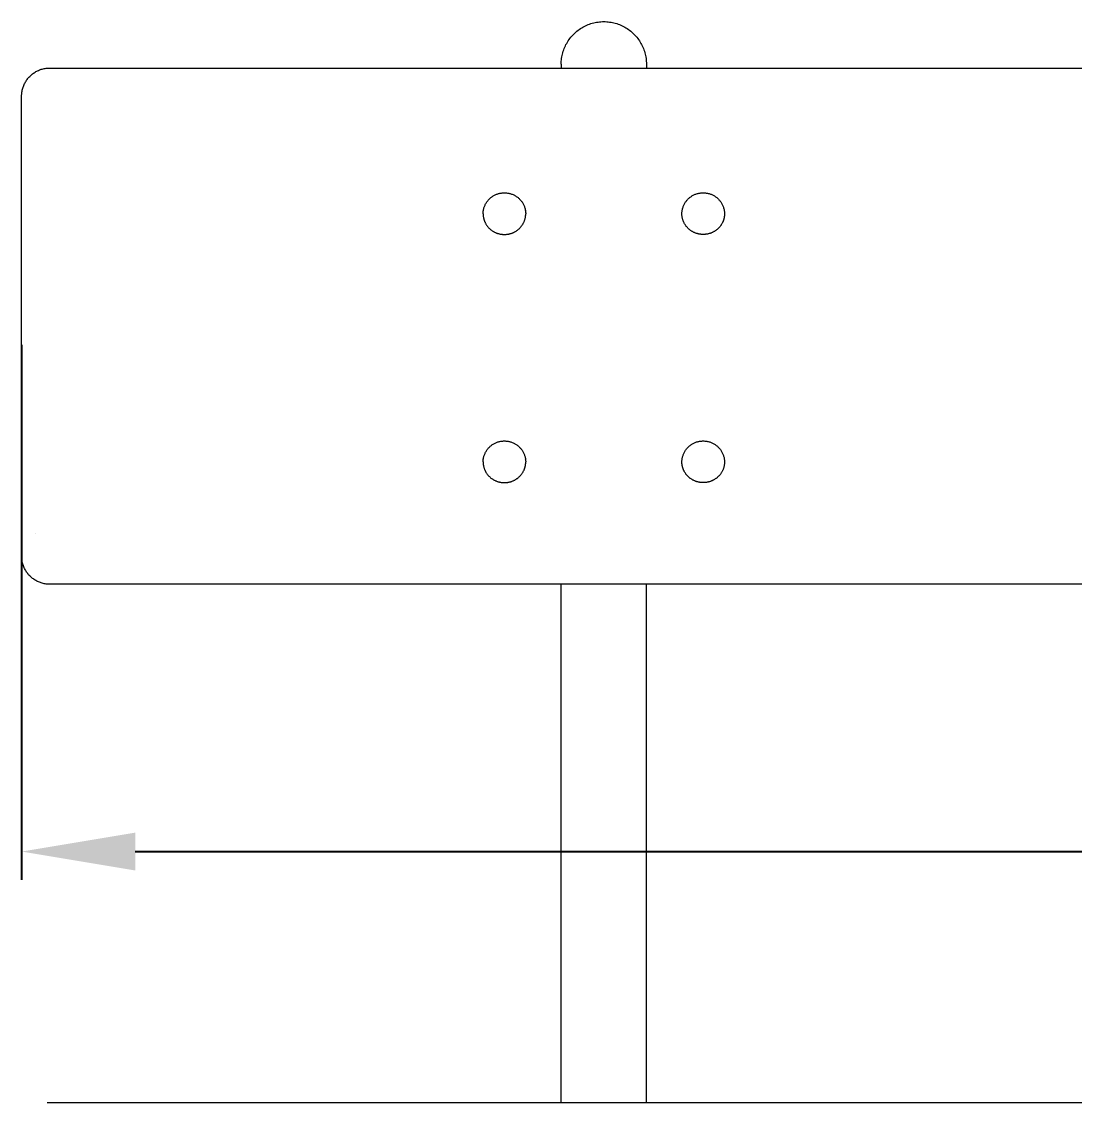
# Model space of a CAD drawing. Header units: millimetres. Extents: x -253 to 4295, y -442 to 2895.
# Drawn here: x -55.2 to 315.5, y 2514.1 to 2894.6 of the extents above; entities that cross this region are included whole.
import ezdxf

# ---------------------------------------------------------------- set-up
doc = ezdxf.new("R2010")
doc.units = ezdxf.units.MM
doc.layers.add('ZANO_R', color=7, linetype='Continuous', lineweight=0)
doc.layers.add('ZANO_W', color=1, linetype='Continuous', lineweight=0)
doc.styles.add('Arial', font='arial.ttf')
doc.styles.get("Standard").update_dxf_attribs({"font": 'ARIALUNI.TTF'})
doc.dimstyles.new('pl i ang', dxfattribs={"dimtxt": 50, "dimasz": 50, "dimexe": 1.25, "dimexo": 0.625, "dimgap": 10, "dimtad": 1, "dimtoh": 1, "dimtxsty": 'Standard', "dimcen": 2.5, "dimclrd": 1, "dimclre": 1, "dimclrt": 1, "dimadec": 0, "dimazin": 0, "dimtfac": 1, "dimtmove": 0, "dimatfit": 3, "dimfxl": 1, "dimarcsym": 1})

# ---------------------------------------------------------------- blocks, each defined once
blk = doc.blocks.new('*D393')
at = {"layer": 'ZANO_W', "color": 1, "lineweight": -2}
for p, q in [((-55.17, 2780.72), (-55.17, 2592.39)), ((1744.83, 2780.72), (1744.83, 2592.39)), ((-15.17, 2602.39), (1704.83, 2602.39))]:
    blk.add_line(p, q, dxfattribs=at)
at = {"layer": 'ZANO_W', "color": 1}
for points in [[(-15.17, 2609.05), (-15.17, 2595.72), (-55.17, 2602.39)], [(1704.83, 2595.72), (1704.83, 2609.05), (1744.83, 2602.39)]]:
    blk.add_solid(points, dxfattribs=at)
at = {"layer": 'ZANO_W', "color": 1, "insert": (844.83, 2632.81), "char_height": 40, "attachment_point": 5, "style": 'Arial'}
blk.add_mtext('1800', dxfattribs=at)

msp = doc.modelspace()

# ---------------------------------------------------------------- linework, layer by layer
at = {"layer": 'ZANO_R'}
for p, q in [((140.77, 2891.51), (141.18, 2891.81)), ((141.18, 2891.81), (141.61, 2892.1)), ((141.61, 2892.1), (142.04, 2892.38)), ((142.04, 2892.38), (142.48, 2892.63)), ((142.48, 2892.63), (142.93, 2892.88)), ((142.93, 2892.88), (143.39, 2893.11)), ((143.39, 2893.11), (143.86, 2893.32)), ((143.86, 2893.32), (144.33, 2893.51)), ((144.33, 2893.51), (144.81, 2893.69)), ((144.81, 2893.69), (145.3, 2893.86)), ((145.3, 2893.86), (145.79, 2894)), ((145.79, 2894), (146.28, 2894.13)), ((146.28, 2894.13), (146.78, 2894.25)), ((146.78, 2894.25), (147.28, 2894.34)), ((147.28, 2894.34), (147.79, 2894.42)), ((147.79, 2894.42), (148.3, 2894.48)), ((148.3, 2894.48), (148.81, 2894.52)), ((148.81, 2894.52), (149.32, 2894.55)), ((149.32, 2894.55), (149.83, 2894.56)), ((149.83, 2894.56), (150.34, 2894.55)), ((150.34, 2894.55), (150.86, 2894.52)), ((150.86, 2894.52), (151.37, 2894.48)), ((151.37, 2894.48), (151.88, 2894.42)), ((151.88, 2894.42), (152.38, 2894.34)), ((152.38, 2894.34), (152.88, 2894.25)), ((152.88, 2894.25), (153.38, 2894.13)), ((153.38, 2894.13), (153.88, 2894)), ((153.88, 2894), (154.37, 2893.86)), ((154.37, 2893.86), (154.86, 2893.69)), ((154.86, 2893.69), (155.34, 2893.51)), ((155.34, 2893.51), (155.81, 2893.32)), ((155.81, 2893.32), (156.28, 2893.11)), ((156.28, 2893.11), (156.73, 2892.88)), ((156.73, 2892.88), (157.18, 2892.63)), ((157.18, 2892.63), (157.63, 2892.38)), ((157.63, 2892.38), (158.06, 2892.1)), ((158.06, 2892.1), (158.48, 2891.81)), ((158.48, 2891.81), (158.9, 2891.51)), ((137.29, 2887.79), (137.58, 2888.21)), ((137.58, 2888.21), (137.88, 2888.62)), ((137.88, 2888.62), (138.2, 2889.03)), ((138.2, 2889.03), (138.53, 2889.42)), ((138.53, 2889.42), (138.87, 2889.8)), ((138.87, 2889.8), (139.23, 2890.17)), ((139.23, 2890.17), (139.59, 2890.52)), ((139.59, 2890.52), (139.97, 2890.87)), ((139.97, 2890.87), (140.37, 2891.2)), ((140.37, 2891.2), (140.77, 2891.51)), ((158.9, 2891.51), (159.3, 2891.2)), ((159.3, 2891.2), (159.69, 2890.87)), ((159.69, 2890.87), (160.07, 2890.52)), ((160.07, 2890.52), (160.44, 2890.17)), ((160.44, 2890.17), (160.8, 2889.8)), ((160.8, 2889.8), (161.14, 2889.42)), ((161.14, 2889.42), (161.47, 2889.03)), ((161.47, 2889.03), (161.78, 2888.62)), ((161.78, 2888.62), (162.09, 2888.21)), ((162.09, 2888.21), (162.38, 2887.79)), ((135.39, 2883.61), (135.54, 2884.1)), ((135.54, 2884.1), (135.7, 2884.58)), ((135.7, 2884.58), (135.88, 2885.06)), ((135.88, 2885.06), (136.07, 2885.54)), ((136.07, 2885.54), (136.29, 2886)), ((136.29, 2886), (136.51, 2886.46)), ((136.51, 2886.46), (136.76, 2886.91)), ((136.76, 2886.91), (137.02, 2887.35)), ((137.02, 2887.35), (137.29, 2887.79)), ((162.38, 2887.79), (162.65, 2887.35)), ((162.65, 2887.35), (162.91, 2886.91)), ((162.91, 2886.91), (163.15, 2886.46)), ((163.15, 2886.46), (163.38, 2886)), ((163.38, 2886), (163.59, 2885.54)), ((163.59, 2885.54), (163.79, 2885.06)), ((163.79, 2885.06), (163.97, 2884.58)), ((163.97, 2884.58), (164.13, 2884.1)), ((164.13, 2884.1), (164.28, 2883.61)), ((134.84, 2880.07), (134.87, 2880.58)), ((134.87, 2880.58), (134.91, 2881.09)), ((134.91, 2881.09), (134.97, 2881.6)), ((134.97, 2881.6), (135.05, 2882.11)), ((135.05, 2882.11), (135.15, 2882.61)), ((135.15, 2882.61), (135.26, 2883.11)), ((135.26, 2883.11), (135.39, 2883.61)), ((164.28, 2883.61), (164.41, 2883.11)), ((164.41, 2883.11), (164.52, 2882.61)), ((164.52, 2882.61), (164.61, 2882.11)), ((164.61, 2882.11), (164.69, 2881.6)), ((164.69, 2881.6), (164.75, 2881.09)), ((164.75, 2881.09), (164.8, 2880.58)), ((164.8, 2880.58), (164.82, 2880.07)), ((-51.29, 2876.17), (-51.02, 2876.38)), ((-51.02, 2876.38), (-50.73, 2876.58)), ((-50.73, 2876.58), (-50.44, 2876.76)), ((-50.44, 2876.76), (-50.14, 2876.94)), ((-50.14, 2876.94), (-49.84, 2877.11)), ((-49.84, 2877.11), (-49.53, 2877.26)), ((-49.53, 2877.26), (-49.21, 2877.4)), ((-49.21, 2877.4), (-48.89, 2877.54)), ((-48.89, 2877.54), (-48.57, 2877.66)), ((-48.57, 2877.66), (-48.24, 2877.77)), ((-48.24, 2877.77), (-47.91, 2877.87)), ((-47.91, 2877.87), (-47.57, 2877.96)), ((-47.57, 2877.96), (-47.23, 2878.03)), ((-47.23, 2878.03), (-46.89, 2878.1)), ((-46.89, 2878.1), (-46.55, 2878.15)), ((-46.55, 2878.15), (-46.21, 2878.19)), ((-46.21, 2878.19), (-45.86, 2878.21)), ((-45.86, 2878.21), (-45.51, 2878.23)), ((-45.51, 2878.23), (-45.17, 2878.23)), ((-45.17, 2878.23), (1734.83, 2878.23)), ((134.83, 2879.56), (134.84, 2880.07)), ((134.83, 2879.56), (134.83, 2879.52)), ((134.83, 2879.56), (134.83, 2879.56)), ((134.83, 2879.52), (134.83, 2879.48)), ((134.83, 2879.48), (134.83, 2878.23)), ((164.82, 2880.07), (164.83, 2879.56)), ((164.83, 2879.56), (164.83, 2879.52)), ((164.83, 2879.56), (164.83, 2879.56)), ((164.83, 2879.52), (164.83, 2879.48)), ((164.83, 2879.48), (164.83, 2878.23)), ((-54.28, 2872.41), (-54.13, 2872.72)), ((-54.13, 2872.72), (-53.97, 2873.03)), ((-53.97, 2873.03), (-53.8, 2873.33)), ((-53.8, 2873.33), (-53.62, 2873.63)), ((-53.62, 2873.63), (-53.43, 2873.92)), ((-53.43, 2873.92), (-53.23, 2874.2)), ((-53.23, 2874.2), (-53.02, 2874.48)), ((-53.02, 2874.48), (-52.8, 2874.74)), ((-52.8, 2874.74), (-52.57, 2875)), ((-52.57, 2875), (-52.33, 2875.25)), ((-52.33, 2875.25), (-52.08, 2875.5)), ((-52.08, 2875.5), (-51.83, 2875.73)), ((-51.83, 2875.73), (-51.57, 2875.96)), ((-51.57, 2875.96), (-51.29, 2876.17)), ((-55.16, 2868.73), (-55.14, 2869.07)), ((-55.14, 2869.07), (-55.11, 2869.42)), ((-55.11, 2869.42), (-55.06, 2869.76)), ((-55.06, 2869.76), (-55, 2870.1)), ((-55, 2870.1), (-54.93, 2870.44)), ((-54.93, 2870.44), (-54.85, 2870.78)), ((-54.85, 2870.78), (-54.76, 2871.11)), ((-54.76, 2871.11), (-54.66, 2871.44)), ((-54.66, 2871.44), (-54.54, 2871.77)), ((-54.54, 2871.77), (-54.42, 2872.09)), ((-54.42, 2872.09), (-54.28, 2872.41)), ((-55.17, 2868.38), (-55.16, 2868.73)), ((-55.17, 2713.06), (-55.17, 2868.38)), ((108.36, 2830.62), (108.5, 2830.84)), ((108.5, 2830.84), (108.64, 2831.06)), ((108.64, 2831.06), (108.79, 2831.27)), ((108.79, 2831.27), (108.95, 2831.48)), ((108.95, 2831.48), (109.11, 2831.68)), ((109.11, 2831.68), (109.28, 2831.87)), ((109.28, 2831.87), (109.46, 2832.06)), ((109.46, 2832.06), (109.65, 2832.24)), ((109.65, 2832.24), (109.84, 2832.42)), ((109.84, 2832.42), (110.04, 2832.59)), ((110.04, 2832.59), (110.24, 2832.75)), ((110.24, 2832.75), (110.45, 2832.9)), ((110.45, 2832.9), (110.66, 2833.05)), ((110.66, 2833.05), (110.88, 2833.19)), ((110.88, 2833.19), (111.11, 2833.32)), ((111.11, 2833.32), (111.33, 2833.45)), ((111.33, 2833.45), (111.57, 2833.56)), ((111.57, 2833.56), (111.8, 2833.67)), ((111.8, 2833.67), (112.04, 2833.77)), ((112.04, 2833.77), (112.28, 2833.86)), ((112.28, 2833.86), (112.53, 2833.94)), ((112.53, 2833.94), (112.78, 2834.02)), ((112.78, 2834.02), (113.03, 2834.08)), ((113.03, 2834.08), (113.28, 2834.14)), ((113.28, 2834.14), (113.54, 2834.19)), ((113.54, 2834.19), (113.8, 2834.22)), ((113.8, 2834.22), (114.05, 2834.25)), ((114.05, 2834.25), (114.31, 2834.27)), ((114.31, 2834.27), (114.57, 2834.29)), ((114.57, 2834.29), (114.83, 2834.29)), ((114.83, 2834.29), (115.09, 2834.29)), ((115.09, 2834.29), (115.35, 2834.27)), ((115.35, 2834.27), (115.61, 2834.25)), ((115.61, 2834.25), (115.87, 2834.22)), ((115.87, 2834.22), (116.13, 2834.19)), ((116.13, 2834.19), (116.38, 2834.14)), ((116.38, 2834.14), (116.63, 2834.08)), ((116.63, 2834.08), (116.89, 2834.02)), ((116.89, 2834.02), (117.13, 2833.94)), ((117.13, 2833.94), (117.38, 2833.86)), ((117.38, 2833.86), (117.62, 2833.77)), ((117.62, 2833.77), (117.86, 2833.67)), ((117.86, 2833.67), (118.1, 2833.56)), ((118.1, 2833.56), (118.33, 2833.45)), ((118.33, 2833.45), (118.56, 2833.32)), ((118.56, 2833.32), (118.78, 2833.19)), ((118.78, 2833.19), (119, 2833.05)), ((119, 2833.05), (119.22, 2832.9)), ((119.22, 2832.9), (119.43, 2832.75)), ((119.43, 2832.75), (119.63, 2832.59)), ((119.63, 2832.59), (119.83, 2832.42)), ((119.83, 2832.42), (120.02, 2832.24)), ((120.02, 2832.24), (120.2, 2832.06)), ((120.2, 2832.06), (120.38, 2831.87)), ((120.38, 2831.87), (120.55, 2831.68)), ((120.55, 2831.68), (120.72, 2831.48)), ((120.72, 2831.48), (120.88, 2831.27)), ((120.88, 2831.27), (121.03, 2831.06)), ((121.03, 2831.06), (121.17, 2830.84)), ((121.17, 2830.84), (121.31, 2830.62)), ((178.36, 2830.62), (178.5, 2830.84)), ((178.5, 2830.84), (178.64, 2831.06)), ((178.64, 2831.06), (178.79, 2831.27)), ((178.79, 2831.27), (178.95, 2831.48)), ((178.95, 2831.48), (179.11, 2831.68)), ((179.11, 2831.68), (179.28, 2831.87)), ((179.28, 2831.87), (179.46, 2832.06)), ((179.46, 2832.06), (179.65, 2832.24)), ((179.65, 2832.24), (179.84, 2832.42)), ((179.84, 2832.42), (180.04, 2832.59)), ((180.04, 2832.59), (180.24, 2832.75)), ((180.24, 2832.75), (180.45, 2832.9)), ((180.45, 2832.9), (180.66, 2833.05)), ((180.66, 2833.05), (180.88, 2833.19)), ((180.88, 2833.19), (181.11, 2833.32)), ((181.11, 2833.32), (181.33, 2833.45)), ((181.33, 2833.45), (181.57, 2833.56)), ((181.57, 2833.56), (181.8, 2833.67)), ((181.8, 2833.67), (182.04, 2833.77)), ((182.04, 2833.77), (182.28, 2833.86)), ((182.28, 2833.86), (182.53, 2833.94)), ((182.53, 2833.94), (182.78, 2834.02)), ((182.78, 2834.02), (183.03, 2834.08)), ((183.03, 2834.08), (183.28, 2834.14)), ((183.28, 2834.14), (183.54, 2834.19)), ((183.54, 2834.19), (183.8, 2834.22)), ((183.8, 2834.22), (184.05, 2834.25)), ((184.05, 2834.25), (184.31, 2834.27)), ((184.31, 2834.27), (184.57, 2834.29)), ((184.57, 2834.29), (184.83, 2834.29)), ((184.83, 2834.29), (185.09, 2834.29)), ((185.09, 2834.29), (185.35, 2834.27)), ((185.35, 2834.27), (185.61, 2834.25)), ((185.61, 2834.25), (185.87, 2834.22)), ((185.87, 2834.22), (186.13, 2834.19)), ((186.13, 2834.19), (186.38, 2834.14)), ((186.38, 2834.14), (186.63, 2834.08)), ((186.63, 2834.08), (186.89, 2834.02)), ((186.89, 2834.02), (187.13, 2833.94)), ((187.13, 2833.94), (187.38, 2833.86)), ((187.38, 2833.86), (187.62, 2833.77)), ((187.62, 2833.77), (187.86, 2833.67)), ((187.86, 2833.67), (188.1, 2833.56)), ((188.1, 2833.56), (188.33, 2833.45)), ((188.33, 2833.45), (188.56, 2833.32)), ((188.56, 2833.32), (188.78, 2833.19)), ((188.78, 2833.19), (189, 2833.05)), ((189, 2833.05), (189.22, 2832.9)), ((189.22, 2832.9), (189.43, 2832.75)), ((189.43, 2832.75), (189.63, 2832.59)), ((189.63, 2832.59), (189.83, 2832.42)), ((189.83, 2832.42), (190.02, 2832.24)), ((190.02, 2832.24), (190.2, 2832.06)), ((190.2, 2832.06), (190.38, 2831.87)), ((190.38, 2831.87), (190.55, 2831.68)), ((190.55, 2831.68), (190.72, 2831.48)), ((190.72, 2831.48), (190.88, 2831.27)), ((190.88, 2831.27), (191.03, 2831.06)), ((191.03, 2831.06), (191.17, 2830.84)), ((191.17, 2830.84), (191.31, 2830.62)), ((107.33, 2826.91), (107.34, 2827.17)), ((107.34, 2827.17), (107.36, 2827.43)), ((107.36, 2827.43), (107.38, 2827.69)), ((107.38, 2827.69), (107.41, 2827.94)), ((107.43, 2828.07), (107.4, 2827.9)), ((107.41, 2827.94), (107.46, 2828.2)), ((107.46, 2828.2), (107.51, 2828.45)), ((107.51, 2828.45), (107.57, 2828.71)), ((107.57, 2828.71), (107.64, 2828.96)), ((107.64, 2828.96), (107.72, 2829.21)), ((107.72, 2829.21), (107.8, 2829.45)), ((107.8, 2829.45), (107.9, 2829.69)), ((107.9, 2829.69), (108, 2829.93)), ((108, 2829.93), (108.11, 2830.16)), ((108.11, 2830.16), (108.23, 2830.39)), ((108.23, 2830.39), (108.36, 2830.62)), ((121.31, 2830.62), (121.43, 2830.39)), ((121.43, 2830.39), (121.55, 2830.16)), ((121.55, 2830.16), (121.66, 2829.93)), ((121.66, 2829.93), (121.77, 2829.69)), ((121.77, 2829.69), (121.86, 2829.45)), ((121.86, 2829.45), (121.95, 2829.21)), ((121.95, 2829.21), (122.03, 2828.96)), ((122.03, 2828.96), (122.1, 2828.71)), ((122.1, 2828.71), (122.16, 2828.45)), ((122.16, 2828.45), (122.21, 2828.2)), ((122.21, 2828.2), (122.25, 2827.94)), ((122.26, 2827.9), (122.24, 2828.07)), ((122.25, 2827.94), (122.29, 2827.69)), ((122.29, 2827.69), (122.31, 2827.43)), ((122.31, 2827.43), (122.33, 2827.17)), ((122.33, 2827.17), (122.33, 2826.91)), ((177.33, 2826.91), (177.34, 2827.17)), ((177.34, 2827.17), (177.36, 2827.43)), ((177.36, 2827.43), (177.38, 2827.69)), ((177.38, 2827.69), (177.41, 2827.94)), ((177.4, 2827.9), (177.43, 2828.07)), ((177.41, 2827.94), (177.46, 2828.2)), ((177.46, 2828.2), (177.51, 2828.45)), ((177.51, 2828.45), (177.57, 2828.71)), ((177.57, 2828.71), (177.64, 2828.96)), ((177.64, 2828.96), (177.72, 2829.21)), ((177.72, 2829.21), (177.8, 2829.45)), ((177.8, 2829.45), (177.9, 2829.69)), ((177.9, 2829.69), (178, 2829.93)), ((178, 2829.93), (178.11, 2830.16)), ((178.11, 2830.16), (178.23, 2830.39)), ((178.23, 2830.39), (178.36, 2830.62)), ((191.31, 2830.62), (191.43, 2830.39)), ((191.43, 2830.39), (191.55, 2830.16)), ((191.55, 2830.16), (191.66, 2829.93)), ((191.66, 2829.93), (191.77, 2829.69)), ((191.77, 2829.69), (191.86, 2829.45)), ((191.86, 2829.45), (191.95, 2829.21)), ((191.95, 2829.21), (192.03, 2828.96)), ((192.03, 2828.96), (192.1, 2828.71)), ((192.1, 2828.71), (192.16, 2828.45)), ((192.16, 2828.45), (192.21, 2828.2)), ((192.21, 2828.2), (192.25, 2827.94)), ((192.24, 2828.07), (192.26, 2827.9)), ((192.25, 2827.94), (192.29, 2827.69)), ((192.29, 2827.69), (192.31, 2827.43)), ((192.31, 2827.43), (192.33, 2827.17)), ((192.33, 2827.17), (192.33, 2826.91)), ((107.33, 2826.91), (107.33, 2826.75)), ((107.33, 2826.75), (107.34, 2826.58)), ((107.34, 2826.58), (107.35, 2826.42)), ((107.35, 2826.42), (107.36, 2826.26)), ((107.36, 2826.26), (107.38, 2826.09)), ((107.38, 2826.09), (107.4, 2825.92)), ((107.4, 2825.92), (107.43, 2825.75)), ((107.43, 2825.75), (107.46, 2825.58)), ((107.46, 2825.58), (107.49, 2825.42)), ((107.49, 2825.42), (107.53, 2825.25)), ((107.53, 2825.25), (107.57, 2825.08)), ((107.57, 2825.08), (107.62, 2824.91)), ((107.62, 2824.91), (107.67, 2824.74)), ((107.67, 2824.74), (107.73, 2824.57)), ((107.73, 2824.57), (107.79, 2824.4)), ((107.79, 2824.4), (107.86, 2824.23)), ((107.86, 2824.23), (107.93, 2824.06)), ((107.93, 2824.06), (108.01, 2823.9)), ((108.01, 2823.9), (108.09, 2823.73)), ((108.09, 2823.73), (108.17, 2823.57)), ((108.17, 2823.57), (108.26, 2823.4)), ((108.26, 2823.4), (108.35, 2823.24)), ((108.35, 2823.24), (108.45, 2823.08)), ((121.21, 2823.08), (121.31, 2823.24)), ((121.31, 2823.24), (121.41, 2823.4)), ((121.41, 2823.4), (121.49, 2823.57)), ((121.49, 2823.57), (121.58, 2823.73)), ((121.58, 2823.73), (121.66, 2823.9)), ((121.66, 2823.9), (121.74, 2824.06)), ((121.74, 2824.06), (121.81, 2824.23)), ((121.81, 2824.23), (121.87, 2824.4)), ((121.87, 2824.4), (121.93, 2824.57)), ((121.93, 2824.57), (121.99, 2824.74)), ((121.99, 2824.74), (122.04, 2824.91)), ((122.04, 2824.91), (122.09, 2825.08)), ((122.09, 2825.08), (122.13, 2825.25)), ((122.13, 2825.25), (122.17, 2825.42)), ((122.17, 2825.42), (122.21, 2825.58)), ((122.21, 2825.58), (122.24, 2825.75)), ((122.24, 2825.75), (122.26, 2825.92)), ((122.26, 2825.92), (122.29, 2826.09)), ((122.29, 2826.09), (122.3, 2826.26)), ((122.3, 2826.26), (122.32, 2826.42)), ((122.32, 2826.42), (122.33, 2826.58)), ((122.33, 2826.75), (122.33, 2826.91)), ((122.33, 2826.58), (122.33, 2826.75)), ((177.33, 2826.75), (177.33, 2826.91)), ((177.34, 2826.58), (177.33, 2826.75)), ((177.35, 2826.42), (177.34, 2826.58)), ((177.36, 2826.26), (177.35, 2826.42)), ((177.38, 2826.09), (177.36, 2826.26)), ((177.4, 2825.92), (177.38, 2826.09)), ((177.43, 2825.75), (177.4, 2825.92)), ((177.46, 2825.58), (177.43, 2825.75)), ((177.49, 2825.42), (177.46, 2825.58)), ((177.53, 2825.25), (177.49, 2825.42)), ((177.57, 2825.08), (177.53, 2825.25)), ((177.62, 2824.91), (177.57, 2825.08)), ((177.67, 2824.74), (177.62, 2824.91)), ((177.73, 2824.57), (177.67, 2824.74)), ((177.79, 2824.4), (177.73, 2824.57)), ((177.86, 2824.23), (177.79, 2824.4)), ((177.93, 2824.06), (177.86, 2824.23)), ((178.01, 2823.9), (177.93, 2824.06)), ((178.09, 2823.73), (178.01, 2823.9)), ((178.17, 2823.57), (178.09, 2823.73)), ((178.26, 2823.4), (178.17, 2823.57)), ((178.35, 2823.24), (178.26, 2823.4)), ((178.45, 2823.08), (178.35, 2823.24)), ((191.31, 2823.24), (191.21, 2823.08)), ((191.41, 2823.4), (191.31, 2823.24)), ((191.49, 2823.57), (191.41, 2823.4)), ((191.58, 2823.73), (191.49, 2823.57)), ((191.66, 2823.9), (191.58, 2823.73)), ((191.74, 2824.06), (191.66, 2823.9)), ((191.81, 2824.23), (191.74, 2824.06)), ((191.87, 2824.4), (191.81, 2824.23)), ((191.93, 2824.57), (191.87, 2824.4)), ((191.99, 2824.74), (191.93, 2824.57)), ((192.04, 2824.91), (191.99, 2824.74)), ((192.09, 2825.08), (192.04, 2824.91)), ((192.13, 2825.25), (192.09, 2825.08)), ((192.17, 2825.42), (192.13, 2825.25)), ((192.21, 2825.58), (192.17, 2825.42)), ((192.24, 2825.75), (192.21, 2825.58)), ((192.26, 2825.92), (192.24, 2825.75)), ((192.29, 2826.09), (192.26, 2825.92)), ((192.3, 2826.26), (192.29, 2826.09)), ((192.32, 2826.42), (192.3, 2826.26)), ((192.33, 2826.58), (192.32, 2826.42)), ((192.33, 2826.91), (192.33, 2826.75)), ((192.33, 2826.75), (192.33, 2826.58)), ((108.45, 2823.08), (108.56, 2822.93)), ((108.56, 2822.93), (108.66, 2822.77)), ((108.66, 2822.77), (108.77, 2822.62)), ((108.77, 2822.62), (108.89, 2822.47)), ((108.89, 2822.47), (109.01, 2822.32)), ((109.01, 2822.32), (109.13, 2822.18)), ((109.13, 2822.18), (109.26, 2822.03)), ((109.26, 2822.03), (109.39, 2821.9)), ((109.39, 2821.9), (109.53, 2821.76)), ((109.53, 2821.76), (109.67, 2821.63)), ((109.67, 2821.63), (109.81, 2821.5)), ((109.81, 2821.5), (109.96, 2821.38)), ((109.96, 2821.38), (110.11, 2821.26)), ((110.11, 2821.26), (110.26, 2821.14)), ((110.26, 2821.14), (110.41, 2821.03)), ((110.41, 2821.03), (110.57, 2820.92)), ((110.57, 2820.92), (110.73, 2820.82)), ((110.73, 2820.82), (110.89, 2820.72)), ((110.89, 2820.72), (111.05, 2820.62)), ((111.05, 2820.62), (111.22, 2820.53)), ((111.22, 2820.53), (111.39, 2820.44)), ((111.39, 2820.44), (111.56, 2820.36)), ((111.56, 2820.36), (111.73, 2820.28)), ((111.73, 2820.28), (111.9, 2820.21)), ((111.9, 2820.21), (112.07, 2820.14)), ((112.07, 2820.14), (112.25, 2820.08)), ((112.25, 2820.08), (112.42, 2820.02)), ((112.42, 2820.02), (112.59, 2819.96)), ((112.59, 2819.96), (112.77, 2819.91)), ((112.77, 2819.91), (112.94, 2819.86)), ((112.94, 2819.86), (113.12, 2819.82)), ((113.12, 2819.82), (113.29, 2819.78)), ((113.29, 2819.78), (113.47, 2819.75)), ((113.47, 2819.75), (113.64, 2819.72)), ((113.64, 2819.72), (113.82, 2819.7)), ((113.82, 2819.7), (113.99, 2819.68)), ((113.99, 2819.68), (114.16, 2819.66)), ((114.16, 2819.66), (114.33, 2819.65)), ((114.33, 2819.65), (114.5, 2819.64)), ((114.5, 2819.64), (114.67, 2819.63)), ((114.67, 2819.63), (114.83, 2819.63)), ((114.83, 2819.63), (115, 2819.63)), ((115, 2819.63), (115.17, 2819.64)), ((115.17, 2819.64), (115.34, 2819.65)), ((115.34, 2819.65), (115.51, 2819.66)), ((115.51, 2819.66), (115.68, 2819.68)), ((115.68, 2819.68), (115.85, 2819.7)), ((115.85, 2819.7), (116.02, 2819.72)), ((116.02, 2819.72), (116.2, 2819.75)), ((116.2, 2819.75), (116.37, 2819.78)), ((116.37, 2819.78), (116.55, 2819.82)), ((116.55, 2819.82), (116.72, 2819.86)), ((116.72, 2819.86), (116.9, 2819.91)), ((116.9, 2819.91), (117.07, 2819.96)), ((117.07, 2819.96), (117.25, 2820.02)), ((117.25, 2820.02), (117.42, 2820.08)), ((117.42, 2820.08), (117.59, 2820.14)), ((117.59, 2820.14), (117.77, 2820.21)), ((117.77, 2820.21), (117.94, 2820.28)), ((117.94, 2820.28), (118.11, 2820.36)), ((118.11, 2820.36), (118.28, 2820.44)), ((118.28, 2820.44), (118.45, 2820.53)), ((118.45, 2820.53), (118.61, 2820.62)), ((118.61, 2820.62), (118.78, 2820.72)), ((118.78, 2820.72), (118.94, 2820.82)), ((118.94, 2820.82), (119.1, 2820.92)), ((119.1, 2820.92), (119.25, 2821.03)), ((119.25, 2821.03), (119.41, 2821.14)), ((119.41, 2821.14), (119.56, 2821.26)), ((119.56, 2821.26), (119.71, 2821.38)), ((119.71, 2821.38), (119.85, 2821.5)), ((119.85, 2821.5), (120, 2821.63)), ((120, 2821.63), (120.14, 2821.76)), ((120.14, 2821.76), (120.27, 2821.9)), ((120.27, 2821.9), (120.4, 2822.03)), ((120.4, 2822.03), (120.53, 2822.18)), ((120.53, 2822.18), (120.66, 2822.32)), ((120.66, 2822.32), (120.78, 2822.47)), ((120.78, 2822.47), (120.89, 2822.62)), ((120.89, 2822.62), (121, 2822.77)), ((121, 2822.77), (121.11, 2822.93)), ((121.11, 2822.93), (121.21, 2823.08)), ((178.56, 2822.93), (178.45, 2823.08)), ((178.66, 2822.77), (178.56, 2822.93)), ((178.77, 2822.62), (178.66, 2822.77)), ((178.89, 2822.47), (178.77, 2822.62)), ((179.01, 2822.32), (178.89, 2822.47)), ((179.13, 2822.18), (179.01, 2822.32)), ((179.26, 2822.03), (179.13, 2822.18)), ((179.39, 2821.9), (179.26, 2822.03)), ((179.53, 2821.76), (179.39, 2821.9)), ((179.67, 2821.63), (179.53, 2821.76)), ((179.81, 2821.5), (179.67, 2821.63)), ((179.96, 2821.38), (179.81, 2821.5)), ((180.11, 2821.26), (179.96, 2821.38)), ((180.26, 2821.14), (180.11, 2821.26)), ((180.41, 2821.03), (180.26, 2821.14)), ((180.57, 2820.92), (180.41, 2821.03)), ((180.73, 2820.82), (180.57, 2820.92)), ((180.89, 2820.72), (180.73, 2820.82)), ((181.05, 2820.62), (180.89, 2820.72)), ((181.22, 2820.53), (181.05, 2820.62)), ((181.39, 2820.44), (181.22, 2820.53)), ((181.56, 2820.36), (181.39, 2820.44)), ((181.73, 2820.28), (181.56, 2820.36)), ((181.9, 2820.21), (181.73, 2820.28)), ((182.07, 2820.14), (181.9, 2820.21)), ((182.25, 2820.08), (182.07, 2820.14)), ((182.42, 2820.02), (182.25, 2820.08)), ((182.59, 2819.96), (182.42, 2820.02)), ((182.77, 2819.91), (182.59, 2819.96)), ((182.94, 2819.86), (182.77, 2819.91)), ((183.12, 2819.82), (182.94, 2819.86)), ((183.29, 2819.78), (183.12, 2819.82)), ((183.47, 2819.75), (183.29, 2819.78)), ((183.64, 2819.72), (183.47, 2819.75)), ((183.82, 2819.7), (183.64, 2819.72)), ((183.99, 2819.68), (183.82, 2819.7)), ((184.16, 2819.66), (183.99, 2819.68)), ((184.33, 2819.65), (184.16, 2819.66)), ((184.5, 2819.64), (184.33, 2819.65)), ((184.67, 2819.63), (184.5, 2819.64)), ((184.83, 2819.63), (184.67, 2819.63)), ((185, 2819.63), (184.83, 2819.63)), ((185.17, 2819.64), (185, 2819.63)), ((185.34, 2819.65), (185.17, 2819.64)), ((185.51, 2819.66), (185.34, 2819.65)), ((185.68, 2819.68), (185.51, 2819.66)), ((185.85, 2819.7), (185.68, 2819.68)), ((186.02, 2819.72), (185.85, 2819.7)), ((186.2, 2819.75), (186.02, 2819.72)), ((186.37, 2819.78), (186.2, 2819.75)), ((186.55, 2819.82), (186.37, 2819.78)), ((186.72, 2819.86), (186.55, 2819.82)), ((186.9, 2819.91), (186.72, 2819.86)), ((187.07, 2819.96), (186.9, 2819.91)), ((187.25, 2820.02), (187.07, 2819.96)), ((187.42, 2820.08), (187.25, 2820.02)), ((187.59, 2820.14), (187.42, 2820.08)), ((187.77, 2820.21), (187.59, 2820.14)), ((187.94, 2820.28), (187.77, 2820.21)), ((188.11, 2820.36), (187.94, 2820.28)), ((188.28, 2820.44), (188.11, 2820.36)), ((188.45, 2820.53), (188.28, 2820.44)), ((188.61, 2820.62), (188.45, 2820.53)), ((188.78, 2820.72), (188.61, 2820.62)), ((188.94, 2820.82), (188.78, 2820.72)), ((189.1, 2820.92), (188.94, 2820.82)), ((189.25, 2821.03), (189.1, 2820.92)), ((189.41, 2821.14), (189.25, 2821.03)), ((189.56, 2821.26), (189.41, 2821.14)), ((189.71, 2821.38), (189.56, 2821.26)), ((189.85, 2821.5), (189.71, 2821.38)), ((190, 2821.63), (189.85, 2821.5)), ((190.14, 2821.76), (190, 2821.63)), ((190.27, 2821.9), (190.14, 2821.76)), ((190.4, 2822.03), (190.27, 2821.9)), ((190.53, 2822.18), (190.4, 2822.03)), ((190.66, 2822.32), (190.53, 2822.18)), ((190.78, 2822.47), (190.66, 2822.32)), ((190.89, 2822.62), (190.78, 2822.47)), ((191, 2822.77), (190.89, 2822.62)), ((191.11, 2822.93), (191, 2822.77)), ((191.21, 2823.08), (191.11, 2822.93)), ((108.23, 2743.03), (108.36, 2743.25)), ((108.36, 2743.25), (108.5, 2743.48)), ((108.5, 2743.48), (108.64, 2743.69)), ((108.64, 2743.69), (108.79, 2743.9)), ((108.79, 2743.9), (108.95, 2744.11)), ((108.95, 2744.11), (109.11, 2744.31)), ((109.11, 2744.31), (109.28, 2744.51)), ((109.28, 2744.51), (109.46, 2744.69)), ((109.46, 2744.69), (109.65, 2744.88)), ((109.65, 2744.88), (109.84, 2745.05)), ((109.84, 2745.05), (110.04, 2745.22)), ((110.04, 2745.22), (110.24, 2745.38)), ((110.24, 2745.38), (110.45, 2745.54)), ((110.45, 2745.54), (110.66, 2745.68)), ((110.66, 2745.68), (110.88, 2745.82)), ((110.88, 2745.82), (111.11, 2745.96)), ((111.11, 2745.96), (111.33, 2746.08)), ((111.33, 2746.08), (111.57, 2746.2)), ((111.57, 2746.2), (111.8, 2746.3)), ((111.8, 2746.3), (112.04, 2746.4)), ((112.04, 2746.4), (112.28, 2746.49)), ((112.28, 2746.49), (112.53, 2746.58)), ((112.53, 2746.58), (112.78, 2746.65)), ((112.78, 2746.65), (113.03, 2746.72)), ((113.03, 2746.72), (113.28, 2746.77)), ((113.28, 2746.77), (113.54, 2746.82)), ((113.54, 2746.82), (113.8, 2746.86)), ((113.8, 2746.86), (114.05, 2746.89)), ((114.05, 2746.89), (114.31, 2746.91)), ((114.31, 2746.91), (114.57, 2746.92)), ((114.57, 2746.92), (114.83, 2746.92)), ((114.83, 2746.92), (115.09, 2746.92)), ((115.09, 2746.92), (115.35, 2746.91)), ((115.35, 2746.91), (115.61, 2746.89)), ((115.61, 2746.89), (115.87, 2746.86)), ((115.87, 2746.86), (116.13, 2746.82)), ((116.13, 2746.82), (116.38, 2746.77)), ((116.38, 2746.77), (116.63, 2746.72)), ((116.63, 2746.72), (116.89, 2746.65)), ((116.89, 2746.65), (117.13, 2746.58)), ((117.13, 2746.58), (117.38, 2746.49)), ((117.38, 2746.49), (117.62, 2746.4)), ((117.62, 2746.4), (117.86, 2746.3)), ((117.86, 2746.3), (118.1, 2746.2)), ((118.1, 2746.2), (118.33, 2746.08)), ((118.33, 2746.08), (118.56, 2745.96)), ((118.56, 2745.96), (118.78, 2745.82)), ((118.78, 2745.82), (119, 2745.68)), ((119, 2745.68), (119.22, 2745.54)), ((119.22, 2745.54), (119.43, 2745.38)), ((119.43, 2745.38), (119.63, 2745.22)), ((119.63, 2745.22), (119.83, 2745.05)), ((119.83, 2745.05), (120.02, 2744.88)), ((120.02, 2744.88), (120.2, 2744.69)), ((120.2, 2744.69), (120.38, 2744.51)), ((120.38, 2744.51), (120.55, 2744.31)), ((120.55, 2744.31), (120.72, 2744.11)), ((120.72, 2744.11), (120.88, 2743.9)), ((120.88, 2743.9), (121.03, 2743.69)), ((121.03, 2743.69), (121.17, 2743.48)), ((121.17, 2743.48), (121.31, 2743.25)), ((121.31, 2743.25), (121.43, 2743.03)), ((178.23, 2743.03), (178.36, 2743.25)), ((178.36, 2743.25), (178.5, 2743.48)), ((178.5, 2743.48), (178.64, 2743.69)), ((178.64, 2743.69), (178.79, 2743.9)), ((178.79, 2743.9), (178.95, 2744.11)), ((178.95, 2744.11), (179.11, 2744.31)), ((179.11, 2744.31), (179.28, 2744.51)), ((179.28, 2744.51), (179.46, 2744.69)), ((179.46, 2744.69), (179.65, 2744.88)), ((179.65, 2744.88), (179.84, 2745.05)), ((179.84, 2745.05), (180.04, 2745.22)), ((180.04, 2745.22), (180.24, 2745.38)), ((180.24, 2745.38), (180.45, 2745.54)), ((180.45, 2745.54), (180.66, 2745.68)), ((180.66, 2745.68), (180.88, 2745.82)), ((180.88, 2745.82), (181.11, 2745.96)), ((181.11, 2745.96), (181.33, 2746.08)), ((181.33, 2746.08), (181.57, 2746.2)), ((181.57, 2746.2), (181.8, 2746.3)), ((181.8, 2746.3), (182.04, 2746.4)), ((182.04, 2746.4), (182.28, 2746.49)), ((182.28, 2746.49), (182.53, 2746.58)), ((182.53, 2746.58), (182.78, 2746.65)), ((182.78, 2746.65), (183.03, 2746.72)), ((183.03, 2746.72), (183.28, 2746.77)), ((183.28, 2746.77), (183.54, 2746.82)), ((183.54, 2746.82), (183.8, 2746.86)), ((183.8, 2746.86), (184.05, 2746.89)), ((184.05, 2746.89), (184.31, 2746.91)), ((184.31, 2746.91), (184.57, 2746.92)), ((184.57, 2746.92), (184.83, 2746.92)), ((184.83, 2746.92), (185.09, 2746.92)), ((185.09, 2746.92), (185.35, 2746.91)), ((185.35, 2746.91), (185.61, 2746.89)), ((185.61, 2746.89), (185.87, 2746.86)), ((185.87, 2746.86), (186.13, 2746.82)), ((186.13, 2746.82), (186.38, 2746.77)), ((186.38, 2746.77), (186.63, 2746.72)), ((186.63, 2746.72), (186.89, 2746.65)), ((186.89, 2746.65), (187.13, 2746.58)), ((187.13, 2746.58), (187.38, 2746.49)), ((187.38, 2746.49), (187.62, 2746.4)), ((187.62, 2746.4), (187.86, 2746.3)), ((187.86, 2746.3), (188.1, 2746.2)), ((188.1, 2746.2), (188.33, 2746.08)), ((188.33, 2746.08), (188.56, 2745.96)), ((188.56, 2745.96), (188.78, 2745.82)), ((188.78, 2745.82), (189, 2745.68)), ((189, 2745.68), (189.22, 2745.54)), ((189.22, 2745.54), (189.43, 2745.38)), ((189.43, 2745.38), (189.63, 2745.22)), ((189.63, 2745.22), (189.83, 2745.05)), ((189.83, 2745.05), (190.02, 2744.88)), ((190.02, 2744.88), (190.2, 2744.69)), ((190.2, 2744.69), (190.38, 2744.51)), ((190.38, 2744.51), (190.55, 2744.31)), ((190.55, 2744.31), (190.72, 2744.11)), ((190.72, 2744.11), (190.88, 2743.9)), ((190.88, 2743.9), (191.03, 2743.69)), ((191.03, 2743.69), (191.17, 2743.48)), ((191.17, 2743.48), (191.31, 2743.25)), ((191.31, 2743.25), (191.43, 2743.03)), ((107.33, 2739.54), (107.34, 2739.8)), ((107.33, 2739.54), (107.33, 2739.38)), ((107.34, 2739.8), (107.36, 2740.06)), ((107.36, 2740.06), (107.38, 2740.32)), ((107.38, 2740.32), (107.41, 2740.58)), ((107.43, 2740.7), (107.4, 2740.53)), ((107.41, 2740.58), (107.46, 2740.83)), ((107.46, 2740.83), (107.51, 2741.09)), ((107.51, 2741.09), (107.57, 2741.34)), ((107.57, 2741.34), (107.64, 2741.59)), ((107.64, 2741.59), (107.72, 2741.84)), ((107.72, 2741.84), (107.8, 2742.08)), ((107.8, 2742.08), (107.9, 2742.33)), ((107.9, 2742.33), (108, 2742.56)), ((108, 2742.56), (108.11, 2742.8)), ((108.11, 2742.8), (108.23, 2743.03)), ((121.43, 2743.03), (121.55, 2742.8)), ((121.55, 2742.8), (121.66, 2742.56)), ((121.66, 2742.56), (121.77, 2742.33)), ((121.77, 2742.33), (121.86, 2742.08)), ((121.86, 2742.08), (121.95, 2741.84)), ((121.95, 2741.84), (122.03, 2741.59)), ((122.03, 2741.59), (122.1, 2741.34)), ((122.1, 2741.34), (122.16, 2741.09)), ((122.16, 2741.09), (122.21, 2740.83)), ((122.21, 2740.83), (122.25, 2740.58)), ((122.26, 2740.53), (122.24, 2740.7)), ((122.25, 2740.58), (122.29, 2740.32)), ((122.29, 2740.32), (122.31, 2740.06)), ((122.31, 2740.06), (122.33, 2739.8)), ((122.33, 2739.8), (122.33, 2739.54)), ((122.33, 2739.38), (122.33, 2739.54)), ((177.33, 2739.54), (177.34, 2739.8)), ((177.33, 2739.38), (177.33, 2739.54)), ((177.34, 2739.8), (177.36, 2740.06)), ((177.36, 2740.06), (177.38, 2740.32)), ((177.38, 2740.32), (177.41, 2740.58)), ((177.4, 2740.53), (177.43, 2740.7)), ((177.41, 2740.58), (177.46, 2740.83)), ((177.46, 2740.83), (177.51, 2741.09)), ((177.51, 2741.09), (177.57, 2741.34)), ((177.57, 2741.34), (177.64, 2741.59)), ((177.64, 2741.59), (177.72, 2741.84)), ((177.72, 2741.84), (177.8, 2742.08)), ((177.8, 2742.08), (177.9, 2742.33)), ((177.9, 2742.33), (178, 2742.56)), ((178, 2742.56), (178.11, 2742.8)), ((178.11, 2742.8), (178.23, 2743.03)), ((191.43, 2743.03), (191.55, 2742.8)), ((191.55, 2742.8), (191.66, 2742.56)), ((191.66, 2742.56), (191.77, 2742.33)), ((191.77, 2742.33), (191.86, 2742.08)), ((191.86, 2742.08), (191.95, 2741.84)), ((191.95, 2741.84), (192.03, 2741.59)), ((192.03, 2741.59), (192.1, 2741.34)), ((192.1, 2741.34), (192.16, 2741.09)), ((192.16, 2741.09), (192.21, 2740.83)), ((192.21, 2740.83), (192.25, 2740.58)), ((192.24, 2740.7), (192.26, 2740.53)), ((192.25, 2740.58), (192.29, 2740.32)), ((192.29, 2740.32), (192.31, 2740.06)), ((192.31, 2740.06), (192.33, 2739.8)), ((192.33, 2739.8), (192.33, 2739.54)), ((192.33, 2739.54), (192.33, 2739.38)), ((107.33, 2739.38), (107.34, 2739.22)), ((107.34, 2739.22), (107.35, 2739.05)), ((107.35, 2739.05), (107.36, 2738.89)), ((107.36, 2738.89), (107.38, 2738.72)), ((107.38, 2738.72), (107.4, 2738.56)), ((107.4, 2738.56), (107.43, 2738.39)), ((107.43, 2738.39), (107.46, 2738.22)), ((107.46, 2738.22), (107.49, 2738.05)), ((107.49, 2738.05), (107.53, 2737.88)), ((107.53, 2737.88), (107.57, 2737.71)), ((107.57, 2737.71), (107.62, 2737.54)), ((107.62, 2737.54), (107.67, 2737.37)), ((107.67, 2737.37), (107.73, 2737.2)), ((107.73, 2737.2), (107.79, 2737.03)), ((107.79, 2737.03), (107.86, 2736.86)), ((107.86, 2736.86), (107.93, 2736.7)), ((107.93, 2736.7), (108.01, 2736.53)), ((108.01, 2736.53), (108.09, 2736.36)), ((108.09, 2736.36), (108.17, 2736.2)), ((108.17, 2736.2), (108.26, 2736.04)), ((108.26, 2736.04), (108.35, 2735.88)), ((108.35, 2735.88), (108.45, 2735.72)), ((108.45, 2735.72), (108.56, 2735.56)), ((121.11, 2735.56), (121.21, 2735.72)), ((121.21, 2735.72), (121.31, 2735.88)), ((121.31, 2735.88), (121.41, 2736.04)), ((121.41, 2736.04), (121.49, 2736.2)), ((121.49, 2736.2), (121.58, 2736.36)), ((121.58, 2736.36), (121.66, 2736.53)), ((121.66, 2736.53), (121.74, 2736.7)), ((121.74, 2736.7), (121.81, 2736.86)), ((121.81, 2736.86), (121.87, 2737.03)), ((121.87, 2737.03), (121.93, 2737.2)), ((121.93, 2737.2), (121.99, 2737.37)), ((121.99, 2737.37), (122.04, 2737.54)), ((122.04, 2737.54), (122.09, 2737.71)), ((122.09, 2737.71), (122.13, 2737.88)), ((122.13, 2737.88), (122.17, 2738.05)), ((122.17, 2738.05), (122.21, 2738.22)), ((122.21, 2738.22), (122.24, 2738.39)), ((122.24, 2738.39), (122.26, 2738.56)), ((122.26, 2738.56), (122.29, 2738.72)), ((122.29, 2738.72), (122.3, 2738.89)), ((122.3, 2738.89), (122.32, 2739.05)), ((122.32, 2739.05), (122.33, 2739.22)), ((122.33, 2739.22), (122.33, 2739.38)), ((177.34, 2739.22), (177.33, 2739.38)), ((177.35, 2739.05), (177.34, 2739.22)), ((177.36, 2738.89), (177.35, 2739.05)), ((177.38, 2738.72), (177.36, 2738.89)), ((177.4, 2738.56), (177.38, 2738.72)), ((177.43, 2738.39), (177.4, 2738.56)), ((177.46, 2738.22), (177.43, 2738.39)), ((177.49, 2738.05), (177.46, 2738.22)), ((177.53, 2737.88), (177.49, 2738.05)), ((177.57, 2737.71), (177.53, 2737.88)), ((177.62, 2737.54), (177.57, 2737.71)), ((177.67, 2737.37), (177.62, 2737.54)), ((177.73, 2737.2), (177.67, 2737.37)), ((177.79, 2737.03), (177.73, 2737.2)), ((177.86, 2736.86), (177.79, 2737.03)), ((177.93, 2736.7), (177.86, 2736.86)), ((178.01, 2736.53), (177.93, 2736.7)), ((178.09, 2736.36), (178.01, 2736.53)), ((178.17, 2736.2), (178.09, 2736.36)), ((178.26, 2736.04), (178.17, 2736.2)), ((178.35, 2735.88), (178.26, 2736.04)), ((178.45, 2735.72), (178.35, 2735.88)), ((178.56, 2735.56), (178.45, 2735.72)), ((191.21, 2735.72), (191.11, 2735.56)), ((191.31, 2735.88), (191.21, 2735.72)), ((191.41, 2736.04), (191.31, 2735.88)), ((191.49, 2736.2), (191.41, 2736.04)), ((191.58, 2736.36), (191.49, 2736.2)), ((191.66, 2736.53), (191.58, 2736.36)), ((191.74, 2736.7), (191.66, 2736.53)), ((191.81, 2736.86), (191.74, 2736.7)), ((191.87, 2737.03), (191.81, 2736.86)), ((191.93, 2737.2), (191.87, 2737.03)), ((191.99, 2737.37), (191.93, 2737.2)), ((192.04, 2737.54), (191.99, 2737.37)), ((192.09, 2737.71), (192.04, 2737.54)), ((192.13, 2737.88), (192.09, 2737.71)), ((192.17, 2738.05), (192.13, 2737.88)), ((192.21, 2738.22), (192.17, 2738.05)), ((192.24, 2738.39), (192.21, 2738.22)), ((192.26, 2738.56), (192.24, 2738.39)), ((192.29, 2738.72), (192.26, 2738.56)), ((192.3, 2738.89), (192.29, 2738.72)), ((192.32, 2739.05), (192.3, 2738.89)), ((192.33, 2739.22), (192.32, 2739.05)), ((192.33, 2739.38), (192.33, 2739.22)), ((108.56, 2735.56), (108.66, 2735.4)), ((108.66, 2735.4), (108.77, 2735.25)), ((108.77, 2735.25), (108.89, 2735.1)), ((108.89, 2735.1), (109.01, 2734.95)), ((109.01, 2734.95), (109.13, 2734.81)), ((109.13, 2734.81), (109.26, 2734.67)), ((109.26, 2734.67), (109.39, 2734.53)), ((109.39, 2734.53), (109.53, 2734.4)), ((109.53, 2734.4), (109.67, 2734.26)), ((109.67, 2734.26), (109.81, 2734.14)), ((109.81, 2734.14), (109.96, 2734.01)), ((109.96, 2734.01), (110.11, 2733.89)), ((110.11, 2733.89), (110.26, 2733.77)), ((110.26, 2733.77), (110.41, 2733.66)), ((110.41, 2733.66), (110.57, 2733.55)), ((110.57, 2733.55), (110.73, 2733.45)), ((110.73, 2733.45), (110.89, 2733.35)), ((110.89, 2733.35), (111.05, 2733.25)), ((111.05, 2733.25), (111.22, 2733.16)), ((111.22, 2733.16), (111.39, 2733.08)), ((111.39, 2733.08), (111.56, 2732.99)), ((111.56, 2732.99), (111.73, 2732.92)), ((111.73, 2732.92), (111.9, 2732.84)), ((111.9, 2732.84), (112.07, 2732.77)), ((112.07, 2732.77), (112.25, 2732.71)), ((112.25, 2732.71), (112.42, 2732.65)), ((112.42, 2732.65), (112.59, 2732.6)), ((112.59, 2732.6), (112.77, 2732.54)), ((112.77, 2732.54), (112.94, 2732.5)), ((112.94, 2732.5), (113.12, 2732.46)), ((113.12, 2732.46), (113.29, 2732.42)), ((113.29, 2732.42), (113.47, 2732.38)), ((113.47, 2732.38), (113.64, 2732.36)), ((113.64, 2732.36), (113.82, 2732.33)), ((113.82, 2732.33), (113.99, 2732.31)), ((113.99, 2732.31), (114.16, 2732.29)), ((114.16, 2732.29), (114.33, 2732.28)), ((114.33, 2732.28), (114.5, 2732.27)), ((114.5, 2732.27), (114.67, 2732.27)), ((114.67, 2732.27), (114.83, 2732.26)), ((114.83, 2732.26), (115, 2732.27)), ((115, 2732.27), (115.17, 2732.27)), ((115.17, 2732.27), (115.34, 2732.28)), ((115.34, 2732.28), (115.51, 2732.29)), ((115.51, 2732.29), (115.68, 2732.31)), ((115.68, 2732.31), (115.85, 2732.33)), ((115.85, 2732.33), (116.02, 2732.36)), ((116.02, 2732.36), (116.2, 2732.38)), ((116.2, 2732.38), (116.37, 2732.42)), ((116.37, 2732.42), (116.55, 2732.46)), ((116.55, 2732.46), (116.72, 2732.5)), ((116.72, 2732.5), (116.9, 2732.54)), ((116.9, 2732.54), (117.07, 2732.6)), ((117.07, 2732.6), (117.25, 2732.65)), ((117.25, 2732.65), (117.42, 2732.71)), ((117.42, 2732.71), (117.59, 2732.77)), ((117.59, 2732.77), (117.77, 2732.84)), ((117.77, 2732.84), (117.94, 2732.92)), ((117.94, 2732.92), (118.11, 2732.99)), ((118.11, 2732.99), (118.28, 2733.08)), ((118.28, 2733.08), (118.45, 2733.16)), ((118.45, 2733.16), (118.61, 2733.25)), ((118.61, 2733.25), (118.78, 2733.35)), ((118.78, 2733.35), (118.94, 2733.45)), ((118.94, 2733.45), (119.1, 2733.55)), ((119.1, 2733.55), (119.25, 2733.66)), ((119.25, 2733.66), (119.41, 2733.77)), ((119.41, 2733.77), (119.56, 2733.89)), ((119.56, 2733.89), (119.71, 2734.01)), ((119.71, 2734.01), (119.85, 2734.14)), ((119.85, 2734.14), (120, 2734.26)), ((120, 2734.26), (120.14, 2734.4)), ((120.14, 2734.4), (120.27, 2734.53)), ((120.27, 2734.53), (120.4, 2734.67)), ((120.4, 2734.67), (120.53, 2734.81)), ((120.53, 2734.81), (120.66, 2734.95)), ((120.66, 2734.95), (120.78, 2735.1)), ((120.78, 2735.1), (120.89, 2735.25)), ((120.89, 2735.25), (121, 2735.4)), ((121, 2735.4), (121.11, 2735.56)), ((178.66, 2735.4), (178.56, 2735.56)), ((178.77, 2735.25), (178.66, 2735.4)), ((178.89, 2735.1), (178.77, 2735.25)), ((179.01, 2734.95), (178.89, 2735.1)), ((179.13, 2734.81), (179.01, 2734.95)), ((179.26, 2734.67), (179.13, 2734.81)), ((179.39, 2734.53), (179.26, 2734.67)), ((179.53, 2734.4), (179.39, 2734.53)), ((179.67, 2734.26), (179.53, 2734.4)), ((179.81, 2734.14), (179.67, 2734.26)), ((179.96, 2734.01), (179.81, 2734.14)), ((180.11, 2733.89), (179.96, 2734.01)), ((180.26, 2733.77), (180.11, 2733.89)), ((180.41, 2733.66), (180.26, 2733.77)), ((180.57, 2733.55), (180.41, 2733.66)), ((180.73, 2733.45), (180.57, 2733.55)), ((180.89, 2733.35), (180.73, 2733.45)), ((181.05, 2733.25), (180.89, 2733.35)), ((181.22, 2733.16), (181.05, 2733.25)), ((181.39, 2733.08), (181.22, 2733.16)), ((181.56, 2732.99), (181.39, 2733.08)), ((181.73, 2732.92), (181.56, 2732.99)), ((181.9, 2732.84), (181.73, 2732.92)), ((182.07, 2732.77), (181.9, 2732.84)), ((182.25, 2732.71), (182.07, 2732.77)), ((182.42, 2732.65), (182.25, 2732.71)), ((182.59, 2732.6), (182.42, 2732.65)), ((182.77, 2732.54), (182.59, 2732.6)), ((182.94, 2732.5), (182.77, 2732.54)), ((183.12, 2732.46), (182.94, 2732.5)), ((183.29, 2732.42), (183.12, 2732.46)), ((183.47, 2732.38), (183.29, 2732.42)), ((183.64, 2732.36), (183.47, 2732.38)), ((183.82, 2732.33), (183.64, 2732.36)), ((183.99, 2732.31), (183.82, 2732.33)), ((184.16, 2732.29), (183.99, 2732.31)), ((184.33, 2732.28), (184.16, 2732.29)), ((184.5, 2732.27), (184.33, 2732.28)), ((184.67, 2732.27), (184.5, 2732.27)), ((184.83, 2732.26), (184.67, 2732.27)), ((185, 2732.27), (184.83, 2732.26)), ((185.17, 2732.27), (185, 2732.27)), ((185.34, 2732.28), (185.17, 2732.27)), ((185.51, 2732.29), (185.34, 2732.28)), ((185.68, 2732.31), (185.51, 2732.29)), ((185.85, 2732.33), (185.68, 2732.31)), ((186.02, 2732.36), (185.85, 2732.33)), ((186.2, 2732.38), (186.02, 2732.36)), ((186.37, 2732.42), (186.2, 2732.38)), ((186.55, 2732.46), (186.37, 2732.42)), ((186.72, 2732.5), (186.55, 2732.46)), ((186.9, 2732.54), (186.72, 2732.5)), ((187.07, 2732.6), (186.9, 2732.54)), ((187.25, 2732.65), (187.07, 2732.6)), ((187.42, 2732.71), (187.25, 2732.65)), ((187.59, 2732.77), (187.42, 2732.71)), ((187.77, 2732.84), (187.59, 2732.77)), ((187.94, 2732.92), (187.77, 2732.84)), ((188.11, 2732.99), (187.94, 2732.92)), ((188.28, 2733.08), (188.11, 2732.99)), ((188.45, 2733.16), (188.28, 2733.08)), ((188.61, 2733.25), (188.45, 2733.16)), ((188.78, 2733.35), (188.61, 2733.25)), ((188.94, 2733.45), (188.78, 2733.35)), ((189.1, 2733.55), (188.94, 2733.45)), ((189.25, 2733.66), (189.1, 2733.55)), ((189.41, 2733.77), (189.25, 2733.66)), ((189.56, 2733.89), (189.41, 2733.77)), ((189.71, 2734.01), (189.56, 2733.89)), ((189.85, 2734.14), (189.71, 2734.01)), ((190, 2734.26), (189.85, 2734.14)), ((190.14, 2734.4), (190, 2734.26)), ((190.27, 2734.53), (190.14, 2734.4)), ((190.4, 2734.67), (190.27, 2734.53)), ((190.53, 2734.81), (190.4, 2734.67)), ((190.66, 2734.95), (190.53, 2734.81)), ((190.78, 2735.1), (190.66, 2734.95)), ((190.89, 2735.25), (190.78, 2735.1)), ((191, 2735.4), (190.89, 2735.25)), ((191.11, 2735.56), (191, 2735.4)), ((-55.17, 2706.34), (-55.17, 2713.06)), ((-50.17, 2714.21), (-50.17, 2714.26)), ((-55.16, 2705.99), (-55.17, 2706.34)), ((-55.14, 2705.65), (-55.16, 2705.99)), ((-55.11, 2705.3), (-55.14, 2705.65)), ((-55.06, 2704.96), (-55.11, 2705.3)), ((-55, 2704.62), (-55.06, 2704.96)), ((-54.93, 2704.28), (-55, 2704.62)), ((-54.85, 2703.94), (-54.93, 2704.28)), ((-54.76, 2703.6), (-54.85, 2703.94)), ((-54.66, 2703.27), (-54.76, 2703.6)), ((-54.54, 2702.95), (-54.66, 2703.27)), ((-54.42, 2702.62), (-54.54, 2702.95)), ((-54.28, 2702.31), (-54.42, 2702.62)), ((-54.13, 2701.99), (-54.28, 2702.31)), ((-53.97, 2701.69), (-54.13, 2701.99)), ((-53.8, 2701.38), (-53.97, 2701.69)), ((-53.62, 2701.09), (-53.8, 2701.38)), ((-53.43, 2700.8), (-53.62, 2701.09)), ((-53.23, 2700.52), (-53.43, 2700.8)), ((-53.02, 2700.24), (-53.23, 2700.52)), ((-52.8, 2699.97), (-53.02, 2700.24)), ((-52.57, 2699.71), (-52.8, 2699.97)), ((-52.33, 2699.46), (-52.57, 2699.71)), ((-52.08, 2699.22), (-52.33, 2699.46)), ((-51.83, 2698.99), (-52.08, 2699.22)), ((-51.57, 2698.76), (-51.83, 2698.99)), ((-51.29, 2698.54), (-51.57, 2698.76)), ((-51.02, 2698.34), (-51.29, 2698.54)), ((-50.73, 2698.14), (-51.02, 2698.34)), ((-50.44, 2697.95), (-50.73, 2698.14)), ((-50.14, 2697.78), (-50.44, 2697.95)), ((-49.84, 2697.61), (-50.14, 2697.78)), ((-49.53, 2697.46), (-49.84, 2697.61)), ((-49.21, 2697.31), (-49.53, 2697.46)), ((-48.89, 2697.18), (-49.21, 2697.31)), ((-48.57, 2697.06), (-48.89, 2697.18)), ((-48.24, 2696.95), (-48.57, 2697.06)), ((-47.91, 2696.85), (-48.24, 2696.95)), ((-47.57, 2696.76), (-47.91, 2696.85)), ((-47.23, 2696.69), (-47.57, 2696.76)), ((-46.89, 2696.62), (-47.23, 2696.69)), ((-46.55, 2696.57), (-46.89, 2696.62)), ((-46.21, 2696.53), (-46.55, 2696.57)), ((-45.86, 2696.5), (-46.21, 2696.53)), ((-45.51, 2696.49), (-45.86, 2696.5)), ((-45.17, 2696.48), (-45.51, 2696.49)), ((1734.83, 2696.48), (-45.17, 2696.48)), ((134.83, 2514.09), (134.83, 2696.48)), ((164.83, 2514.09), (164.83, 2696.48)), ((-46.22, 2514.08), (-45.17, 2514.09)), ((-45.17, 2514.09), (1734.83, 2514.09))]:
    msp.add_line(p, q, dxfattribs=at)

# ---------------------------------------------------------------- dimensions: what is measured, and where the dimension line sits
at = {"layer": 'ZANO_W'}
dim = msp.add_linear_dim(base=(1744.83, 2602.39), p1=(-55.17, 2790.72), p2=(1744.83, 2790.72), dimstyle='pl i ang', override={"dimtxt": 40, "dimasz": 40, "dimexe": 10, "dimexo": 10, "dimtoh": 0, "dimdec": 0, "dimtxsty": 'Arial', "dimtdec": 0, "dimtmove": 1}, dxfattribs=at)
dim.commit()
dim.dimension.update_dxf_attribs({"geometry": '*D393', "text_midpoint": (844.83, 2632.81)})

doc.saveas('drawing.dxf')
